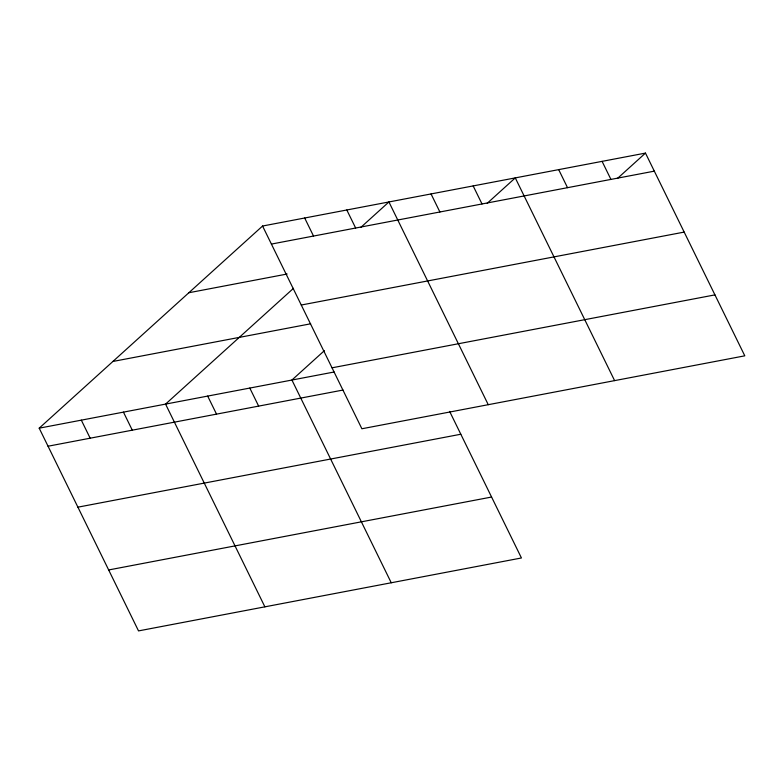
<?xml version="1.0" encoding="UTF-8"?>
<svg xmlns="http://www.w3.org/2000/svg" width="784" height="784" viewBox="0 0 784 784"><rect width="100%" height="100%" fill="white"/><g stroke="black" fill="none" stroke-linecap="round" stroke-linejoin="round"><path stroke-width="1.18" d="M449.624 411.384L521.438 557.973L138.523 630.904L39.2 428.172L262.562 226.027L645.477 153.096L744.8 355.828L361.885 428.76L262.562 226.027M293.52 288.306L165.561 404.103L264.884 606.836M360.846 227.37L388.923 201.958L488.246 404.691M324.39 350.654L291.922 380.034L391.245 582.777M487.207 203.301L515.284 177.89L614.607 380.622M617.4 178.507L645.477 153.096M271.401 244.079L654.326 171.147M188.856 292.736L287.13 274.018M301.262 305.025L684.177 232.093M112.906 361.463L310.64 323.802M332.024 367.814L714.939 294.882M39.2 428.172L334.151 371.998M48.04 446.223L343 390.05M77.9 507.17L460.816 434.238M108.662 569.958L491.578 497.036M602.083 161.357L610.932 179.409M558.688 169.628L567.528 187.68M473.164 185.916L482.013 203.967M431.043 193.932L439.893 211.984M346.802 209.975L355.652 228.026M304.682 218.001L313.531 236.053M249.802 388.06L258.651 406.112M207.682 396.087L216.531 414.138M123.441 412.129L132.29 430.181M81.32 420.146L90.17 438.197"/></g></svg>
